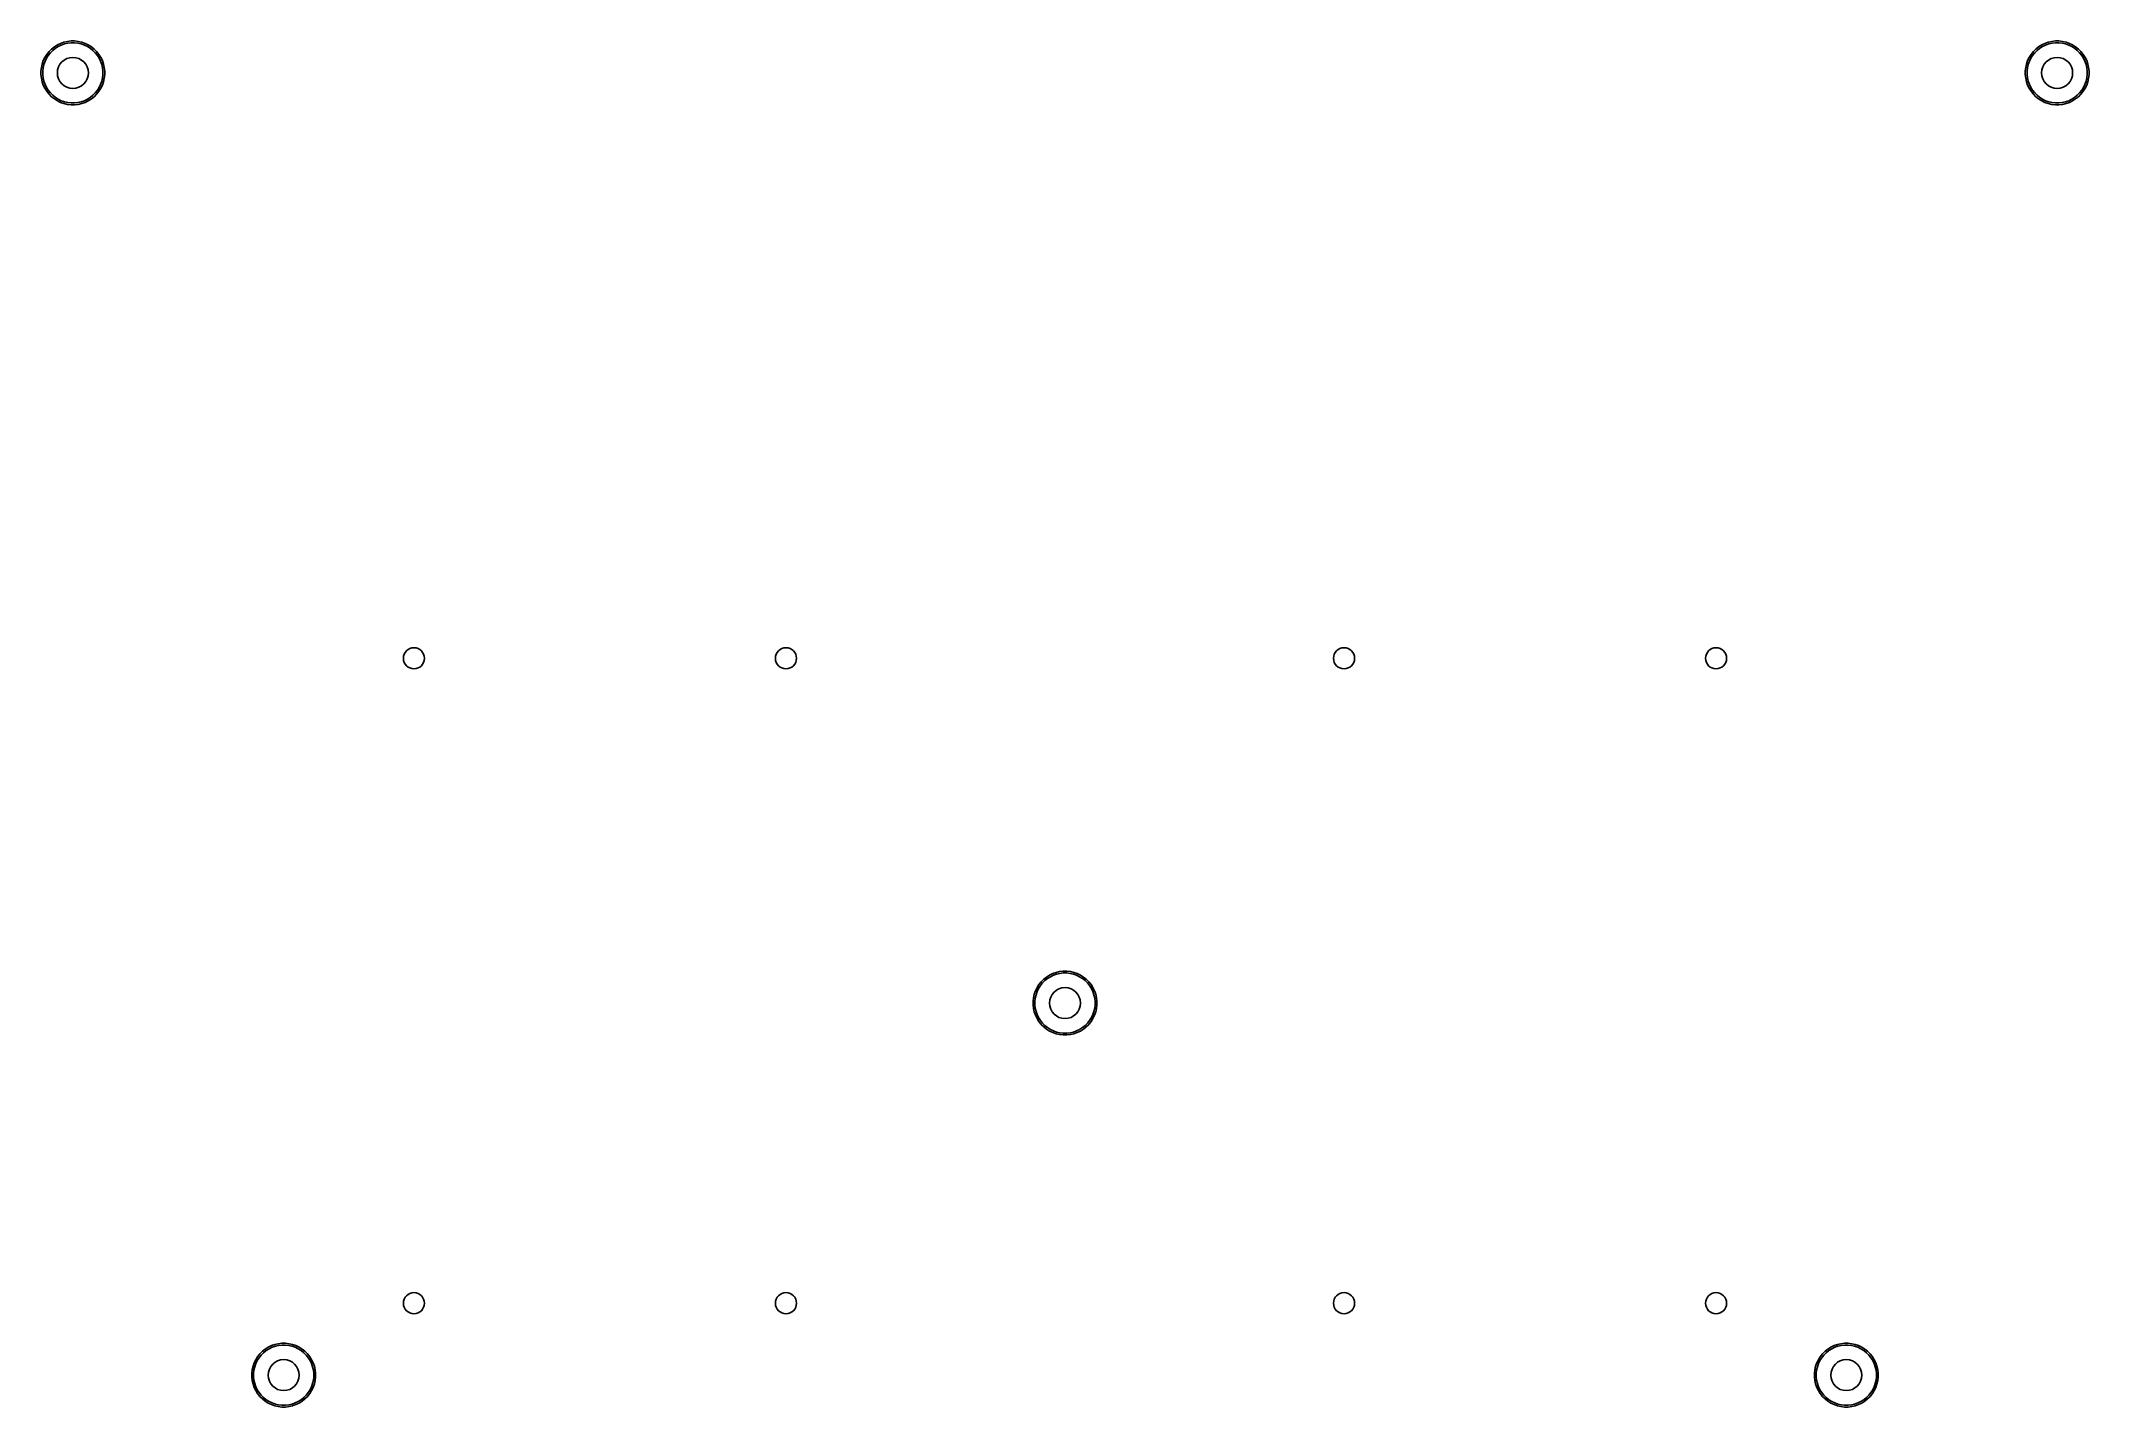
# Model space of a CAD drawing. Header units: inches. Extents: x 0.96 to 7.46, y -5.34 to -1.
import ezdxf

# ---------------------------------------------------------------- set-up
doc = ezdxf.new("R2010")
doc.units = ezdxf.units.IN
doc.header["$MEASUREMENT"] = 0
doc.layers.add('BLACK', color=250, linetype='CONTINUOUS')

msp = doc.modelspace()

# ---------------------------------------------------------------- linework, layer by layer
at = {"layer": 'BLACK', "linetype": 'CONTINUOUS'}
for p, q in [((0.9803, -1.0437), (0.9874, -1.0348)), ((0.9917, -1.0386), (0.985, -1.047)), ((0.9874, -1.0348), (0.9954, -1.0268)), ((0.9993, -1.0311), (0.9917, -1.0386)), ((0.9954, -1.0268), (1.0043, -1.0197)), ((1.0077, -1.0244), (0.9993, -1.0311)), ((1.0043, -1.0197), (1.014, -1.0136)), ((1.0167, -1.0187), (1.0077, -1.0244)), ((1.014, -1.0136), (1.0242, -1.0087)), ((1.0264, -1.014), (1.0167, -1.0187)), ((1.0242, -1.0087), (1.0349, -1.0049)), ((1.0365, -1.0105), (1.0264, -1.014)), ((1.0349, -1.0049), (1.046, -1.0024)), ((1.047, -1.0081), (1.0365, -1.0105)), ((1.046, -1.0024), (1.0573, -1.0011)), ((1.0576, -1.0069), (1.047, -1.0081)), ((1.0573, -1.0011), (1.0687, -1.0011)), ((1.0684, -1.0069), (1.0576, -1.0069)), ((1.079, -1.0081), (1.0684, -1.0069)), ((1.0687, -1.0011), (1.08, -1.0024)), ((1.0895, -1.0105), (1.079, -1.0081)), ((1.08, -1.0024), (1.0911, -1.0049)), ((1.0996, -1.014), (1.0895, -1.0105)), ((1.0911, -1.0049), (1.1018, -1.0087)), ((1.1092, -1.0187), (1.0996, -1.014)), ((1.1018, -1.0087), (1.112, -1.0136)), ((1.1183, -1.0244), (1.1092, -1.0187)), ((1.112, -1.0136), (1.1217, -1.0197)), ((1.1267, -1.0311), (1.1183, -1.0244)), ((1.1217, -1.0197), (1.1305, -1.0268)), ((1.1343, -1.0386), (1.1267, -1.0311)), ((1.1305, -1.0268), (1.1386, -1.0348)), ((1.141, -1.047), (1.1343, -1.0386)), ((1.1386, -1.0348), (1.1457, -1.0437)), ((7.2795, -1.0437), (7.2866, -1.0348)), ((7.2909, -1.0386), (7.2842, -1.047)), ((7.2866, -1.0348), (7.2947, -1.0268)), ((7.2985, -1.0311), (7.2909, -1.0386)), ((7.2947, -1.0268), (7.3035, -1.0197)), ((7.3069, -1.0244), (7.2985, -1.0311)), ((7.3035, -1.0197), (7.3132, -1.0136)), ((7.316, -1.0187), (7.3069, -1.0244)), ((7.3132, -1.0136), (7.3234, -1.0087)), ((7.3256, -1.014), (7.316, -1.0187)), ((7.3234, -1.0087), (7.3341, -1.0049)), ((7.3357, -1.0105), (7.3256, -1.014)), ((7.3341, -1.0049), (7.3452, -1.0024)), ((7.3462, -1.0081), (7.3357, -1.0105)), ((7.3452, -1.0024), (7.3565, -1.0011)), ((7.3568, -1.0069), (7.3462, -1.0081)), ((7.3565, -1.0011), (7.3679, -1.0011)), ((7.3676, -1.0069), (7.3568, -1.0069)), ((7.3782, -1.0081), (7.3676, -1.0069)), ((7.3679, -1.0011), (7.3792, -1.0024)), ((7.3887, -1.0105), (7.3782, -1.0081)), ((7.3792, -1.0024), (7.3903, -1.0049)), ((7.3988, -1.014), (7.3887, -1.0105)), ((7.3903, -1.0049), (7.401, -1.0087)), ((7.4085, -1.0187), (7.3988, -1.014)), ((7.401, -1.0087), (7.4112, -1.0136)), ((7.4175, -1.0244), (7.4085, -1.0187)), ((7.4112, -1.0136), (7.4209, -1.0197)), ((7.4259, -1.0311), (7.4175, -1.0244)), ((7.4209, -1.0197), (7.4298, -1.0268)), ((7.4335, -1.0386), (7.4259, -1.0311)), ((7.4298, -1.0268), (7.4378, -1.0348)), ((7.4402, -1.047), (7.4335, -1.0386)), ((7.4378, -1.0348), (7.4449, -1.0437)), ((0.9618, -1.0967), (0.963, -1.0854)), ((0.9618, -1.097), (0.9618, -1.0967)), ((0.9618, -1.108), (0.9618, -1.097)), ((0.963, -1.0854), (0.9656, -1.0743)), ((0.9656, -1.0743), (0.9693, -1.0636)), ((0.9687, -1.0863), (0.9675, -1.097)), ((0.9675, -1.097), (0.9675, -1.1077)), ((0.9711, -1.0759), (0.9687, -1.0863)), ((0.9693, -1.0636), (0.9743, -1.0533)), ((0.9746, -1.0658), (0.9711, -1.0759)), ((0.9743, -1.0533), (0.9803, -1.0437)), ((0.9793, -1.0561), (0.9746, -1.0658)), ((0.985, -1.047), (0.9793, -1.0561)), ((1.1467, -1.0561), (1.141, -1.047)), ((1.1457, -1.0437), (1.1517, -1.0533)), ((1.1513, -1.0658), (1.1467, -1.0561)), ((1.1549, -1.0759), (1.1513, -1.0658)), ((1.1517, -1.0533), (1.1567, -1.0636)), ((1.1573, -1.0863), (1.1549, -1.0759)), ((1.1567, -1.0636), (1.1604, -1.0743)), ((1.1585, -1.097), (1.1573, -1.0863)), ((1.1585, -1.1077), (1.1585, -1.097)), ((1.1604, -1.0743), (1.1629, -1.0854)), ((1.1629, -1.0854), (1.1642, -1.0967)), ((1.1642, -1.0967), (1.1642, -1.108)), ((7.261, -1.0967), (7.2623, -1.0854)), ((7.261, -1.097), (7.261, -1.0967)), ((7.261, -1.108), (7.261, -1.097)), ((7.2623, -1.0854), (7.2648, -1.0743)), ((7.2648, -1.0743), (7.2685, -1.0636)), ((7.2679, -1.0863), (7.2667, -1.097)), ((7.2667, -1.097), (7.2667, -1.1077)), ((7.2703, -1.0759), (7.2679, -1.0863)), ((7.2685, -1.0636), (7.2735, -1.0533)), ((7.2739, -1.0658), (7.2703, -1.0759)), ((7.2735, -1.0533), (7.2795, -1.0437)), ((7.2785, -1.0561), (7.2739, -1.0658)), ((7.2842, -1.047), (7.2785, -1.0561)), ((7.4459, -1.0561), (7.4402, -1.047)), ((7.4449, -1.0437), (7.4509, -1.0533)), ((7.4505, -1.0658), (7.4459, -1.0561)), ((7.4541, -1.0759), (7.4505, -1.0658)), ((7.4509, -1.0533), (7.4559, -1.0636)), ((7.4565, -1.0863), (7.4541, -1.0759)), ((7.4559, -1.0636), (7.4596, -1.0743)), ((7.4577, -1.097), (7.4565, -1.0863)), ((7.4577, -1.1077), (7.4577, -1.097)), ((7.4596, -1.0743), (7.4622, -1.0854)), ((7.4622, -1.0854), (7.4634, -1.0967)), ((7.4634, -1.0967), (7.4634, -1.108)), ((0.963, -1.1193), (0.9618, -1.108)), ((0.9656, -1.1304), (0.963, -1.1193)), ((0.9693, -1.1412), (0.9656, -1.1304)), ((0.9675, -1.1077), (0.9687, -1.1184)), ((0.9687, -1.1184), (0.9711, -1.1288)), ((0.9743, -1.1514), (0.9693, -1.1412)), ((0.9711, -1.1288), (0.9746, -1.139)), ((0.9803, -1.161), (0.9743, -1.1514)), ((0.9746, -1.139), (0.9793, -1.1486)), ((0.9793, -1.1486), (0.985, -1.1577)), ((0.9874, -1.1699), (0.9803, -1.161)), ((0.985, -1.1577), (0.9917, -1.1661)), ((0.9954, -1.178), (0.9874, -1.1699)), ((0.9917, -1.1661), (0.9993, -1.1737)), ((1.1267, -1.1737), (1.1343, -1.1661)), ((1.1386, -1.1699), (1.1305, -1.178)), ((1.1343, -1.1661), (1.141, -1.1577)), ((1.1457, -1.161), (1.1386, -1.1699)), ((1.141, -1.1577), (1.1467, -1.1486)), ((1.1517, -1.1514), (1.1457, -1.161)), ((1.1467, -1.1486), (1.1513, -1.139)), ((1.1513, -1.139), (1.1549, -1.1288)), ((1.1567, -1.1412), (1.1517, -1.1514)), ((1.1549, -1.1288), (1.1573, -1.1184)), ((1.1604, -1.1304), (1.1567, -1.1412)), ((1.1573, -1.1184), (1.1585, -1.1077)), ((1.1629, -1.1193), (1.1604, -1.1304)), ((1.1642, -1.108), (1.1629, -1.1193)), ((7.2623, -1.1193), (7.261, -1.108)), ((7.2648, -1.1304), (7.2623, -1.1193)), ((7.2685, -1.1412), (7.2648, -1.1304)), ((7.2667, -1.1077), (7.2679, -1.1184)), ((7.2679, -1.1184), (7.2703, -1.1288)), ((7.2735, -1.1514), (7.2685, -1.1412)), ((7.2703, -1.1288), (7.2739, -1.139)), ((7.2795, -1.161), (7.2735, -1.1514)), ((7.2739, -1.139), (7.2785, -1.1486)), ((7.2785, -1.1486), (7.2842, -1.1577)), ((7.2866, -1.1699), (7.2795, -1.161)), ((7.2842, -1.1577), (7.2909, -1.1661)), ((7.2947, -1.178), (7.2866, -1.1699)), ((7.2909, -1.1661), (7.2985, -1.1737)), ((7.4259, -1.1737), (7.4335, -1.1661)), ((7.4378, -1.1699), (7.4298, -1.178)), ((7.4335, -1.1661), (7.4402, -1.1577)), ((7.4449, -1.161), (7.4378, -1.1699)), ((7.4402, -1.1577), (7.4459, -1.1486)), ((7.4509, -1.1514), (7.4449, -1.161)), ((7.4459, -1.1486), (7.4505, -1.139)), ((7.4505, -1.139), (7.4541, -1.1288)), ((7.4559, -1.1412), (7.4509, -1.1514)), ((7.4541, -1.1288), (7.4565, -1.1184)), ((7.4596, -1.1304), (7.4559, -1.1412)), ((7.4565, -1.1184), (7.4577, -1.1077)), ((7.4622, -1.1193), (7.4596, -1.1304)), ((7.4634, -1.108), (7.4622, -1.1193)), ((1.0043, -1.185), (0.9954, -1.178)), ((0.9993, -1.1737), (1.0077, -1.1803)), ((1.014, -1.1911), (1.0043, -1.185)), ((1.0077, -1.1803), (1.0167, -1.1861)), ((1.0242, -1.196), (1.014, -1.1911)), ((1.0167, -1.1861), (1.0264, -1.1907)), ((1.0349, -1.1998), (1.0242, -1.196)), ((1.0264, -1.1907), (1.0365, -1.1942)), ((1.046, -1.2023), (1.0349, -1.1998)), ((1.0365, -1.1942), (1.047, -1.1966)), ((1.0573, -1.2036), (1.046, -1.2023)), ((1.047, -1.1966), (1.0576, -1.1978)), ((1.0687, -1.2036), (1.0573, -1.2036)), ((1.0576, -1.1978), (1.0684, -1.1978)), ((1.0684, -1.1978), (1.079, -1.1966)), ((1.08, -1.2023), (1.0687, -1.2036)), ((1.079, -1.1966), (1.0895, -1.1942)), ((1.0911, -1.1998), (1.08, -1.2023)), ((1.0895, -1.1942), (1.0996, -1.1907)), ((1.1018, -1.196), (1.0911, -1.1998)), ((1.0996, -1.1907), (1.1092, -1.1861)), ((1.112, -1.1911), (1.1018, -1.196)), ((1.1092, -1.1861), (1.1183, -1.1803)), ((1.1217, -1.185), (1.112, -1.1911)), ((1.1183, -1.1803), (1.1267, -1.1737)), ((1.1305, -1.178), (1.1217, -1.185)), ((7.3035, -1.185), (7.2947, -1.178)), ((7.2985, -1.1737), (7.3069, -1.1803)), ((7.3132, -1.1911), (7.3035, -1.185)), ((7.3069, -1.1803), (7.316, -1.1861)), ((7.3234, -1.196), (7.3132, -1.1911)), ((7.316, -1.1861), (7.3256, -1.1907)), ((7.3341, -1.1998), (7.3234, -1.196)), ((7.3256, -1.1907), (7.3357, -1.1942)), ((7.3452, -1.2023), (7.3341, -1.1998)), ((7.3357, -1.1942), (7.3462, -1.1966)), ((7.3565, -1.2036), (7.3452, -1.2023)), ((7.3462, -1.1966), (7.3568, -1.1978)), ((7.3679, -1.2036), (7.3565, -1.2036)), ((7.3568, -1.1978), (7.3676, -1.1978)), ((7.3676, -1.1978), (7.3782, -1.1966)), ((7.3792, -1.2023), (7.3679, -1.2036)), ((7.3782, -1.1966), (7.3887, -1.1942)), ((7.3903, -1.1998), (7.3792, -1.2023)), ((7.3887, -1.1942), (7.3988, -1.1907)), ((7.401, -1.196), (7.3903, -1.1998)), ((7.3988, -1.1907), (7.4085, -1.1861)), ((7.4112, -1.1911), (7.401, -1.196)), ((7.4085, -1.1861), (7.4175, -1.1803)), ((7.4209, -1.185), (7.4112, -1.1911)), ((7.4175, -1.1803), (7.4259, -1.1737)), ((7.4298, -1.178), (7.4209, -1.185)), ((4.1636, -3.9664), (4.1738, -3.9615)), ((4.1738, -3.9615), (4.1845, -3.9577)), ((4.1861, -3.9632), (4.176, -3.9668)), ((4.1845, -3.9577), (4.1956, -3.9552)), ((4.1966, -3.9608), (4.1861, -3.9632)), ((4.1956, -3.9552), (4.2069, -3.9539)), ((4.2072, -3.9596), (4.1966, -3.9608)), ((4.2069, -3.9539), (4.2183, -3.9539)), ((4.218, -3.9596), (4.2072, -3.9596)), ((4.2286, -3.9608), (4.218, -3.9596)), ((4.2183, -3.9539), (4.2296, -3.9552)), ((4.2391, -3.9632), (4.2286, -3.9608)), ((4.2296, -3.9552), (4.2407, -3.9577)), ((4.2492, -3.9668), (4.2391, -3.9632)), ((4.2407, -3.9577), (4.2514, -3.9615)), ((4.2514, -3.9615), (4.2616, -3.9664)), ((4.1127, -4.0381), (4.1152, -4.0271)), ((4.1152, -4.0271), (4.1189, -4.0163)), ((4.1207, -4.0286), (4.1183, -4.0391)), ((4.1189, -4.0163), (4.1239, -4.0061)), ((4.1243, -4.0185), (4.1207, -4.0286)), ((4.1239, -4.0061), (4.1299, -3.9965)), ((4.1289, -4.0089), (4.1243, -4.0185)), ((4.1346, -3.9998), (4.1289, -4.0089)), ((4.1299, -3.9965), (4.137, -3.9876)), ((4.1413, -3.9914), (4.1346, -3.9998)), ((4.137, -3.9876), (4.145, -3.9795)), ((4.1489, -3.9838), (4.1413, -3.9914)), ((4.145, -3.9795), (4.1539, -3.9724)), ((4.1573, -3.9771), (4.1489, -3.9838)), ((4.1539, -3.9724), (4.1636, -3.9664)), ((4.1663, -3.9714), (4.1573, -3.9771)), ((4.176, -3.9668), (4.1663, -3.9714)), ((4.2589, -3.9714), (4.2492, -3.9668)), ((4.2679, -3.9771), (4.2589, -3.9714)), ((4.2616, -3.9664), (4.2713, -3.9724)), ((4.2763, -3.9838), (4.2679, -3.9771)), ((4.2713, -3.9724), (4.2802, -3.9795)), ((4.2839, -3.9914), (4.2763, -3.9838)), ((4.2802, -3.9795), (4.2882, -3.9876)), ((4.2906, -3.9998), (4.2839, -3.9914)), ((4.2882, -3.9876), (4.2953, -3.9965)), ((4.2963, -4.0089), (4.2906, -3.9998)), ((4.2953, -3.9965), (4.3013, -4.0061)), ((4.3009, -4.0185), (4.2963, -4.0089)), ((4.3045, -4.0286), (4.3009, -4.0185)), ((4.3013, -4.0061), (4.3063, -4.0163)), ((4.3069, -4.0391), (4.3045, -4.0286)), ((4.3063, -4.0163), (4.31, -4.0271)), ((4.31, -4.0271), (4.3125, -4.0381)), ((4.1114, -4.0494), (4.1127, -4.0381)), ((4.1114, -4.0498), (4.1114, -4.0494)), ((4.1114, -4.0608), (4.1114, -4.0498)), ((4.1127, -4.0721), (4.1114, -4.0608)), ((4.1152, -4.0832), (4.1127, -4.0721)), ((4.1189, -4.0939), (4.1152, -4.0832)), ((4.1183, -4.0391), (4.1171, -4.0498)), ((4.1171, -4.0498), (4.1171, -4.0605)), ((4.1171, -4.0605), (4.1183, -4.0711)), ((4.1183, -4.0711), (4.1207, -4.0816)), ((4.1239, -4.1042), (4.1189, -4.0939)), ((4.1207, -4.0816), (4.1243, -4.0917)), ((4.1243, -4.0917), (4.1289, -4.1014)), ((4.2963, -4.1014), (4.3009, -4.0917)), ((4.3009, -4.0917), (4.3045, -4.0816)), ((4.3063, -4.0939), (4.3013, -4.1042)), ((4.3045, -4.0816), (4.3069, -4.0711)), ((4.31, -4.0832), (4.3063, -4.0939)), ((4.3081, -4.0498), (4.3069, -4.0391)), ((4.3069, -4.0711), (4.3081, -4.0605)), ((4.3081, -4.0605), (4.3081, -4.0498)), ((4.3125, -4.0721), (4.31, -4.0832)), ((4.3125, -4.0381), (4.3138, -4.0494)), ((4.3138, -4.0608), (4.3125, -4.0721)), ((4.3138, -4.0494), (4.3138, -4.0608)), ((4.1299, -4.1138), (4.1239, -4.1042)), ((4.1289, -4.1014), (4.1346, -4.1105)), ((4.137, -4.1227), (4.1299, -4.1138)), ((4.1346, -4.1105), (4.1413, -4.1188)), ((4.145, -4.1307), (4.137, -4.1227)), ((4.1413, -4.1188), (4.1489, -4.1264)), ((4.1539, -4.1378), (4.145, -4.1307)), ((4.1489, -4.1264), (4.1573, -4.1331)), ((4.1636, -4.1438), (4.1539, -4.1378)), ((4.1573, -4.1331), (4.1663, -4.1388)), ((4.1738, -4.1488), (4.1636, -4.1438)), ((4.1663, -4.1388), (4.176, -4.1435)), ((4.1845, -4.1525), (4.1738, -4.1488)), ((4.176, -4.1435), (4.1861, -4.147)), ((4.1956, -4.1551), (4.1845, -4.1525)), ((4.1861, -4.147), (4.1966, -4.1494)), ((4.2069, -4.1563), (4.1956, -4.1551)), ((4.1966, -4.1494), (4.2072, -4.1506)), ((4.2183, -4.1563), (4.2069, -4.1563)), ((4.2072, -4.1506), (4.218, -4.1506)), ((4.218, -4.1506), (4.2286, -4.1494)), ((4.2296, -4.1551), (4.2183, -4.1563)), ((4.2286, -4.1494), (4.2391, -4.147)), ((4.2407, -4.1525), (4.2296, -4.1551)), ((4.2391, -4.147), (4.2492, -4.1435)), ((4.2514, -4.1488), (4.2407, -4.1525)), ((4.2492, -4.1435), (4.2589, -4.1388)), ((4.2616, -4.1438), (4.2514, -4.1488)), ((4.2589, -4.1388), (4.2679, -4.1331)), ((4.2713, -4.1378), (4.2616, -4.1438)), ((4.2679, -4.1331), (4.2763, -4.1264)), ((4.2802, -4.1307), (4.2713, -4.1378)), ((4.2763, -4.1264), (4.2839, -4.1188)), ((4.2882, -4.1227), (4.2802, -4.1307)), ((4.2839, -4.1188), (4.2906, -4.1105)), ((4.2953, -4.1138), (4.2882, -4.1227)), ((4.2906, -4.1105), (4.2963, -4.1014)), ((4.3013, -4.1042), (4.2953, -4.1138)), ((1.7042, -5.1388), (1.7153, -5.1363)), ((1.7153, -5.1363), (1.7266, -5.135)), ((1.7266, -5.135), (1.738, -5.135)), ((1.738, -5.135), (1.7493, -5.1363)), ((1.7493, -5.1363), (1.7603, -5.1388)), ((6.6648, -5.1388), (6.6759, -5.1363)), ((6.6759, -5.1363), (6.6872, -5.135)), ((6.6872, -5.135), (6.6986, -5.135)), ((6.6986, -5.135), (6.7099, -5.1363)), ((6.7099, -5.1363), (6.721, -5.1388)), ((1.6349, -5.2082), (1.6386, -5.1974)), ((1.6386, -5.1974), (1.6436, -5.1872)), ((1.6439, -5.1996), (1.6404, -5.2097)), ((1.6436, -5.1872), (1.6496, -5.1776)), ((1.6486, -5.19), (1.6439, -5.1996)), ((1.6543, -5.1809), (1.6486, -5.19)), ((1.6496, -5.1776), (1.6567, -5.1687)), ((1.661, -5.1725), (1.6543, -5.1809)), ((1.6567, -5.1687), (1.6647, -5.1606)), ((1.6686, -5.1649), (1.661, -5.1725)), ((1.6647, -5.1606), (1.6736, -5.1535)), ((1.6769, -5.1582), (1.6686, -5.1649)), ((1.6736, -5.1535), (1.6832, -5.1475)), ((1.686, -5.1525), (1.6769, -5.1582)), ((1.6832, -5.1475), (1.6935, -5.1426)), ((1.6957, -5.1479), (1.686, -5.1525)), ((1.6935, -5.1426), (1.7042, -5.1388)), ((1.7058, -5.1443), (1.6957, -5.1479)), ((1.7163, -5.1419), (1.7058, -5.1443)), ((1.7269, -5.1407), (1.7163, -5.1419)), ((1.7376, -5.1407), (1.7269, -5.1407)), ((1.7483, -5.1419), (1.7376, -5.1407)), ((1.7588, -5.1443), (1.7483, -5.1419)), ((1.7689, -5.1479), (1.7588, -5.1443)), ((1.7603, -5.1388), (1.7711, -5.1426)), ((1.7785, -5.1525), (1.7689, -5.1479)), ((1.7711, -5.1426), (1.7813, -5.1475)), ((1.7876, -5.1582), (1.7785, -5.1525)), ((1.7813, -5.1475), (1.7909, -5.1535)), ((1.796, -5.1649), (1.7876, -5.1582)), ((1.7909, -5.1535), (1.7998, -5.1606)), ((1.8036, -5.1725), (1.796, -5.1649)), ((1.7998, -5.1606), (1.8079, -5.1687)), ((1.8103, -5.1809), (1.8036, -5.1725)), ((1.8079, -5.1687), (1.815, -5.1776)), ((1.816, -5.19), (1.8103, -5.1809)), ((1.815, -5.1776), (1.821, -5.1872)), ((1.8206, -5.1996), (1.816, -5.19)), ((1.8242, -5.2097), (1.8206, -5.1996)), ((1.821, -5.1872), (1.8259, -5.1974)), ((1.8259, -5.1974), (1.8297, -5.2082)), ((6.5955, -5.2082), (6.5993, -5.1974)), ((6.5993, -5.1974), (6.6042, -5.1872)), ((6.6046, -5.1996), (6.601, -5.2097)), ((6.6042, -5.1872), (6.6102, -5.1776)), ((6.6092, -5.19), (6.6046, -5.1996)), ((6.6149, -5.1809), (6.6092, -5.19)), ((6.6102, -5.1776), (6.6173, -5.1687)), ((6.6216, -5.1725), (6.6149, -5.1809)), ((6.6173, -5.1687), (6.6254, -5.1606)), ((6.6292, -5.1649), (6.6216, -5.1725)), ((6.6254, -5.1606), (6.6342, -5.1535)), ((6.6376, -5.1582), (6.6292, -5.1649)), ((6.6342, -5.1535), (6.6439, -5.1475)), ((6.6467, -5.1525), (6.6376, -5.1582)), ((6.6439, -5.1475), (6.6541, -5.1426)), ((6.6563, -5.1479), (6.6467, -5.1525)), ((6.6541, -5.1426), (6.6648, -5.1388)), ((6.6664, -5.1443), (6.6563, -5.1479)), ((6.6769, -5.1419), (6.6664, -5.1443)), ((6.6876, -5.1407), (6.6769, -5.1419)), ((6.6983, -5.1407), (6.6876, -5.1407)), ((6.7089, -5.1419), (6.6983, -5.1407)), ((6.7194, -5.1443), (6.7089, -5.1419)), ((6.7295, -5.1479), (6.7194, -5.1443)), ((6.721, -5.1388), (6.7317, -5.1426)), ((6.7392, -5.1525), (6.7295, -5.1479)), ((6.7317, -5.1426), (6.742, -5.1475)), ((6.7482, -5.1582), (6.7392, -5.1525)), ((6.742, -5.1475), (6.7516, -5.1535)), ((6.7566, -5.1649), (6.7482, -5.1582)), ((6.7516, -5.1535), (6.7605, -5.1606)), ((6.7642, -5.1725), (6.7566, -5.1649)), ((6.7605, -5.1606), (6.7685, -5.1687)), ((6.7709, -5.1809), (6.7642, -5.1725)), ((6.7685, -5.1687), (6.7756, -5.1776)), ((6.7766, -5.19), (6.7709, -5.1809)), ((6.7756, -5.1776), (6.7816, -5.1872)), ((6.7813, -5.1996), (6.7766, -5.19)), ((6.7848, -5.2097), (6.7813, -5.1996)), ((6.7816, -5.1872), (6.7866, -5.1974)), ((6.7866, -5.1974), (6.7903, -5.2082)), ((1.6311, -5.2305), (1.6323, -5.2192)), ((1.6311, -5.2309), (1.6311, -5.2305)), ((1.6311, -5.2419), (1.6311, -5.2309)), ((1.6323, -5.2532), (1.6311, -5.2419)), ((1.6323, -5.2192), (1.6349, -5.2082)), ((1.6349, -5.2643), (1.6323, -5.2532)), ((1.6386, -5.275), (1.6349, -5.2643)), ((1.638, -5.2202), (1.6368, -5.2309)), ((1.6368, -5.2309), (1.6368, -5.2416)), ((1.6368, -5.2416), (1.638, -5.2522)), ((1.6404, -5.2097), (1.638, -5.2202)), ((1.638, -5.2522), (1.6404, -5.2627)), ((1.6404, -5.2627), (1.6439, -5.2728)), ((1.8206, -5.2728), (1.8242, -5.2627)), ((1.8266, -5.2202), (1.8242, -5.2097)), ((1.8242, -5.2627), (1.8266, -5.2522)), ((1.8297, -5.2643), (1.8259, -5.275)), ((1.8278, -5.2309), (1.8266, -5.2202)), ((1.8266, -5.2522), (1.8278, -5.2416)), ((1.8278, -5.2416), (1.8278, -5.2309)), ((1.8297, -5.2082), (1.8322, -5.2192)), ((1.8322, -5.2532), (1.8297, -5.2643)), ((1.8322, -5.2192), (1.8335, -5.2305)), ((1.8335, -5.2419), (1.8322, -5.2532)), ((1.8335, -5.2305), (1.8335, -5.2419)), ((6.5917, -5.2305), (6.593, -5.2192)), ((6.5917, -5.2309), (6.5917, -5.2305)), ((6.5917, -5.2419), (6.5917, -5.2309)), ((6.593, -5.2532), (6.5917, -5.2419)), ((6.593, -5.2192), (6.5955, -5.2082)), ((6.5955, -5.2643), (6.593, -5.2532)), ((6.5993, -5.275), (6.5955, -5.2643)), ((6.5986, -5.2202), (6.5974, -5.2309)), ((6.5974, -5.2309), (6.5974, -5.2416)), ((6.5974, -5.2416), (6.5986, -5.2522)), ((6.601, -5.2097), (6.5986, -5.2202)), ((6.5986, -5.2522), (6.601, -5.2627)), ((6.601, -5.2627), (6.6046, -5.2728)), ((6.7813, -5.2728), (6.7848, -5.2627)), ((6.7872, -5.2202), (6.7848, -5.2097)), ((6.7848, -5.2627), (6.7872, -5.2522)), ((6.7903, -5.2643), (6.7866, -5.275)), ((6.7884, -5.2309), (6.7872, -5.2202)), ((6.7872, -5.2522), (6.7884, -5.2416)), ((6.7884, -5.2416), (6.7884, -5.2309)), ((6.7903, -5.2082), (6.7929, -5.2192)), ((6.7929, -5.2532), (6.7903, -5.2643)), ((6.7929, -5.2192), (6.7941, -5.2305)), ((6.7941, -5.2419), (6.7929, -5.2532)), ((6.7941, -5.2305), (6.7941, -5.2419)), ((1.6436, -5.2853), (1.6386, -5.275)), ((1.6496, -5.2949), (1.6436, -5.2853)), ((1.6439, -5.2728), (1.6486, -5.2825)), ((1.6486, -5.2825), (1.6543, -5.2916)), ((1.6567, -5.3038), (1.6496, -5.2949)), ((1.6543, -5.2916), (1.661, -5.2999)), ((1.6647, -5.3118), (1.6567, -5.3038)), ((1.661, -5.2999), (1.6686, -5.3075)), ((1.6736, -5.3189), (1.6647, -5.3118)), ((1.6686, -5.3075), (1.6769, -5.3142)), ((1.6832, -5.3249), (1.6736, -5.3189)), ((1.6769, -5.3142), (1.686, -5.3199)), ((1.6935, -5.3299), (1.6832, -5.3249)), ((1.686, -5.3199), (1.6957, -5.3246)), ((1.7042, -5.3336), (1.6935, -5.3299)), ((1.6957, -5.3246), (1.7058, -5.3281)), ((1.7058, -5.3281), (1.7163, -5.3305)), ((1.7163, -5.3305), (1.7269, -5.3317)), ((1.7376, -5.3317), (1.7483, -5.3305)), ((1.7483, -5.3305), (1.7588, -5.3281)), ((1.7588, -5.3281), (1.7689, -5.3246)), ((1.7711, -5.3299), (1.7603, -5.3336)), ((1.7689, -5.3246), (1.7785, -5.3199)), ((1.7813, -5.3249), (1.7711, -5.3299)), ((1.7785, -5.3199), (1.7876, -5.3142)), ((1.7909, -5.3189), (1.7813, -5.3249)), ((1.7876, -5.3142), (1.796, -5.3075)), ((1.7998, -5.3118), (1.7909, -5.3189)), ((1.796, -5.3075), (1.8036, -5.2999)), ((1.8079, -5.3038), (1.7998, -5.3118)), ((1.8036, -5.2999), (1.8103, -5.2916)), ((1.815, -5.2949), (1.8079, -5.3038)), ((1.8103, -5.2916), (1.816, -5.2825)), ((1.821, -5.2853), (1.815, -5.2949)), ((1.816, -5.2825), (1.8206, -5.2728)), ((1.8259, -5.275), (1.821, -5.2853)), ((6.6042, -5.2853), (6.5993, -5.275)), ((6.6102, -5.2949), (6.6042, -5.2853)), ((6.6046, -5.2728), (6.6092, -5.2825)), ((6.6092, -5.2825), (6.6149, -5.2916)), ((6.6173, -5.3038), (6.6102, -5.2949)), ((6.6149, -5.2916), (6.6216, -5.2999)), ((6.6254, -5.3118), (6.6173, -5.3038)), ((6.6216, -5.2999), (6.6292, -5.3075)), ((6.6342, -5.3189), (6.6254, -5.3118)), ((6.6292, -5.3075), (6.6376, -5.3142)), ((6.6439, -5.3249), (6.6342, -5.3189)), ((6.6376, -5.3142), (6.6467, -5.3199)), ((6.6541, -5.3299), (6.6439, -5.3249)), ((6.6467, -5.3199), (6.6563, -5.3246)), ((6.6648, -5.3336), (6.6541, -5.3299)), ((6.6563, -5.3246), (6.6664, -5.3281)), ((6.6664, -5.3281), (6.6769, -5.3305)), ((6.6769, -5.3305), (6.6876, -5.3317)), ((6.6983, -5.3317), (6.7089, -5.3305)), ((6.7089, -5.3305), (6.7194, -5.3281)), ((6.7194, -5.3281), (6.7295, -5.3246)), ((6.7317, -5.3299), (6.721, -5.3336)), ((6.7295, -5.3246), (6.7392, -5.3199)), ((6.742, -5.3249), (6.7317, -5.3299)), ((6.7392, -5.3199), (6.7482, -5.3142)), ((6.7516, -5.3189), (6.742, -5.3249)), ((6.7482, -5.3142), (6.7566, -5.3075)), ((6.7605, -5.3118), (6.7516, -5.3189)), ((6.7566, -5.3075), (6.7642, -5.2999)), ((6.7685, -5.3038), (6.7605, -5.3118)), ((6.7642, -5.2999), (6.7709, -5.2916)), ((6.7756, -5.2949), (6.7685, -5.3038)), ((6.7709, -5.2916), (6.7766, -5.2825)), ((6.7816, -5.2853), (6.7756, -5.2949)), ((6.7766, -5.2825), (6.7813, -5.2728)), ((6.7866, -5.275), (6.7816, -5.2853)), ((1.7153, -5.3362), (1.7042, -5.3336)), ((1.7266, -5.3374), (1.7153, -5.3362)), ((1.738, -5.3374), (1.7266, -5.3374)), ((1.7269, -5.3317), (1.7376, -5.3317)), ((1.7493, -5.3362), (1.738, -5.3374)), ((1.7603, -5.3336), (1.7493, -5.3362)), ((6.6759, -5.3362), (6.6648, -5.3336)), ((6.6872, -5.3374), (6.6759, -5.3362)), ((6.6986, -5.3374), (6.6872, -5.3374)), ((6.6876, -5.3317), (6.6983, -5.3317)), ((6.7099, -5.3362), (6.6986, -5.3374)), ((6.721, -5.3336), (6.7099, -5.3362))]:
    msp.add_line(p, q, dxfattribs=at)
at = {"layer": 'BLACK'}
for centre, radius in [((1.063, -1.1024), 0.0492), ((1.063, -1.1024), 0.0492), ((7.3622, -1.1024), 0.0492), ((7.3622, -1.1024), 0.0492), ((2.1457, -2.9606), 0.0335), ((2.1457, -2.9606), 0.0335), ((3.3268, -2.9606), 0.0335), ((3.3268, -2.9606), 0.0335), ((5.0984, -2.9606), 0.0335), ((5.0984, -2.9606), 0.0335), ((6.2795, -2.9606), 0.0335), ((6.2795, -2.9606), 0.0335), ((4.2126, -4.0551), 0.0492), ((4.2126, -4.0551), 0.0492), ((2.1457, -5.0079), 0.0335), ((2.1457, -5.0079), 0.0335), ((3.3268, -5.0079), 0.0335), ((3.3268, -5.0079), 0.0335), ((5.0984, -5.0079), 0.0335), ((5.0984, -5.0079), 0.0335), ((6.2795, -5.0079), 0.0335), ((6.2795, -5.0079), 0.0335), ((1.7323, -5.2362), 0.0492), ((1.7323, -5.2362), 0.0492), ((6.6929, -5.2362), 0.0492), ((6.6929, -5.2362), 0.0492)]:
    msp.add_circle(centre, radius, dxfattribs=at)

doc.saveas('drawing.dxf')
